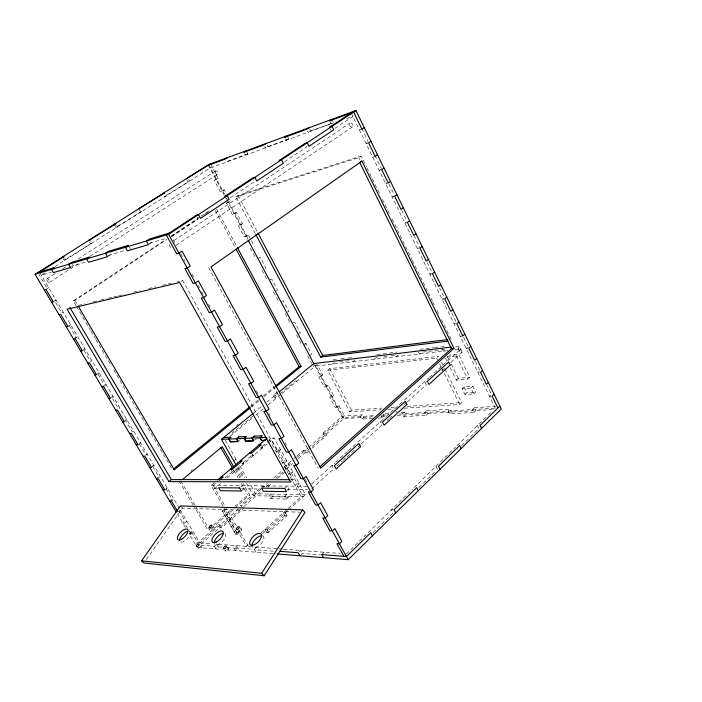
<?xml version="1.0" encoding="UTF-8"?>
<svg xmlns="http://www.w3.org/2000/svg" width="702" height="702" viewBox="0 0 702 702"><rect width="100%" height="100%" fill="white"/><g stroke="black" fill="none" stroke-linecap="round" stroke-linejoin="round"><path stroke-width="0.53" stroke-dasharray="3.51 2.63" d="M146.367 559.459L182.581 508.09L299.526 512.188M372.955 532.686L393.173 512.829L391.532 509.731L393.234 509.784M418.822 487.627L435.933 470.814M461.583 445.63L478.948 428.562L477.483 425.605L480.071 425.482M346.279 554.018L412.557 489.154M414.11 487.627L455.484 447.13M457.046 445.603L487.557 415.742M488.329 414.979L491.435 411.951M473.859 412.443L475.807 410.565L474.385 407.695L472.437 409.573L473.859 412.443L449.491 413.882L448.078 411.074L450.026 409.24L451.43 412.048L449.491 413.882M321.7 554.58L324.148 552.228L325.008 553.773M473.736 393.892L475.702 392.023L472.832 386.179L464.075 386.907L462.1 388.75L464.978 394.559L473.736 393.892L470.858 388.039L462.1 388.75M301.053 554.615L302.264 553.466L320.498 554.896M404.15 408.204L459.731 404.475L461.679 402.623L444.436 367.927M470.858 388.039L472.832 386.179M464.978 394.559L466.944 392.708L475.702 392.023M299.35 551.596L300.561 550.456L302.264 553.466M450.184 367.734L456.326 380.142L467.813 379.115L469.796 377.255L458.432 354.133L449.078 355.186M477.939 372.595L479.273 371.349M426.158 415.268L428.088 413.469L426.693 410.723L424.763 412.522L426.158 415.268L403.79 416.593L402.404 413.908L404.334 412.144L405.712 414.829L403.79 416.593M456.326 380.142L458.309 378.299L469.796 377.255M273.332 551.202L258.318 550.026L255.94 552.202L254.273 549.324L233.836 547.736L235.477 550.552L237.838 548.42L236.197 545.603L233.836 547.736M254.273 549.324L256.66 547.148L258.318 550.026M265.128 529.299L266.637 532.204L284.951 515.549L287.03 515.628L285.451 512.82L283.371 512.75L284.854 515.628L286.934 515.716L285.363 512.908L283.275 512.829L284.951 515.549M266.637 532.204L268.708 532.327L287.03 515.628M224.745 508.871L222.209 511.074L235.635 534.213L238.136 531.984L246.411 546.279L247.973 544.866M261.223 532.836L287.416 509.073M288.224 508.345L301.167 496.604L268.62 438.267M447.06 357.002L456.414 355.958L458.432 354.133M311.706 488.829L333.617 468.918L331.862 465.672L333.529 465.654M336.767 466.058L342.278 461.056M343.067 460.337L346.218 457.476M346.999 456.765L350.939 453.185M351.728 452.474L354.089 450.324M358.02 446.753L360.38 444.612M361.161 443.892L381.581 425.342L379.922 422.174L381.616 422.077M387.074 420.358L388.645 418.927M389.426 418.216L391.786 416.075M395.709 412.513L397.279 411.082M404.334 404.668L406.695 402.527M407.485 401.816L426.333 384.687L424.771 381.581L427.334 381.353M442.093 370.366L445.243 367.506M450.833 362.434L462.091 352.193A7.187 2.299 -25.7 0 1 461.056 349.096L459.573 346.068L455.458 346.569M467.523 347.262L466.172 348.49L468.743 348.192M262.513 533.669L287.881 510.617M288.689 509.88L305.458 494.647L274.113 438.083L269.006 438.302M378.001 418.12L382.344 417.865L384.257 416.137L382.888 413.504L390.391 413.03M311.53 484.073L335.012 462.82M335.802 462.1L347.639 451.395M348.429 450.684L356.318 443.541M357.888 442.12L385.424 417.19M386.214 416.479L394.076 409.363M394.866 408.652L402.729 401.535M404.308 400.105L428.72 378.009M429.51 377.299L433.459 373.718M434.248 373.008L442.146 365.865M442.936 365.145L446.095 362.285M447.7 360.828L460.6 349.157A7.187 2.281 -25.7 0 1 459.573 346.068M286.258 499.025L288.434 497.069L286.907 494.34L284.731 496.296L286.258 499.025L270.367 498.683L268.857 495.998L271.025 494.076L272.534 496.762L288.434 497.069M235.635 534.213L237.671 534.336L240.172 532.107L248.464 546.428L246.411 546.279M287.776 490.461L289.048 489.32L287.267 486.117L285.345 487.82M327.667 370.296L436.679 358.16L438.689 356.362L329.633 368.655L327.667 370.296L349.666 411.872L381.265 409.749M297.174 483.467L294.963 485.442L297.051 485.459L299.263 483.476L297.174 483.467L290.953 472.253L288.724 474.219L290.812 474.21L293.041 472.235L290.953 472.253M200.807 545.156L214.303 546.209L216.646 544.129L278.089 548.762M361.749 419.085L363.654 417.392L362.293 414.812L360.389 416.505L361.749 419.085L372.587 418.445M270.367 498.683L272.534 496.762M291.304 481.414L293.234 479.694L182.617 280.44L177.299 281.713M221.525 547.139L218.261 546.884L215.926 548.964L214.303 546.209M196.428 544.032L218.489 524.719L220.042 527.386L221.902 527.492L244.077 507.976M268.024 486.907L272.043 483.371M277.676 478.413L286.521 470.63L285.073 468.032L292.401 461.6M296.999 455.931L303.51 450.236L304.914 452.808L306.835 452.755L308.485 451.307M311.776 448.411L326.588 435.372L325.21 432.818L323.28 432.915L324.657 435.459L326.588 435.372M454.247 324.078L455.616 322.867M242.208 507.915L240.681 505.264L262.232 486.389L264.127 486.407L265.61 489.031M283.985 467.339L292.927 459.494M293.743 458.783L296.183 456.651M323.28 432.915L342.506 416.067L362.293 414.812M262.881 487.048L264.154 485.942M238.443 508.932L199.763 542.857L180.396 510.135L178.58 510.064M260.933 489.206L242.559 505.326L240.681 505.264M261.732 488.504L267.348 483.581M273.798 477.922L284.266 468.734M297.288 457.318L307.897 448.008M308.722 447.279L344.454 415.944L339.057 405.782L337.118 405.923L335.205 407.572L329.764 397.367L331.695 395.717L333.625 395.559L328.167 385.275L326.237 385.459L324.298 387.1L318.796 376.772L320.753 375.149L322.674 374.938L317.155 364.549L281.686 393.752M349.666 411.872L351.579 410.196L382.099 408.09M201.29 543.866L241.383 508.634M243.796 506.519L261.328 491.11M266.128 486.89L270.147 483.362M275.772 478.422L284.608 470.647M286.24 469.226L292.734 463.513M298.42 458.52L343.857 418.594L373.411 416.795M284.521 462.881L286.767 460.924L284.696 460.96L282.45 462.916L284.521 462.881L290.812 474.21M213.557 524.973L231.537 509.283M234.801 506.423L247.876 495.007L249.754 495.042L243.278 483.678M211.32 528.65L234.214 508.625M235.038 507.915L249.754 495.042M226.764 508.941L224.228 511.144L237.671 534.336M189.189 533.924L191.523 531.905L193.348 532.019L191.014 534.047L189.189 533.924L195.612 544.752M339.057 405.782L337.144 407.432L335.205 407.572M242.014 490.452L243.892 488.82L242.155 485.766L240.9 486.855M398.367 354.922L396.358 356.66L394.91 353.826M278.203 451.483L280.458 449.534L278.396 449.605L276.132 451.544L278.203 451.483L271.832 440.014L268.769 440.145M184.538 523.122L186.89 521.112L185.074 521.016L182.722 523.025L184.538 523.122L187.232 527.676M333.625 395.559L331.695 397.209L329.764 397.367M374.263 359.248L376.263 357.546L379.422 357.169M215.637 483.38L213.075 485.547L214.786 488.495L220.507 483.643M227.106 478.027L267.655 443.567M268.489 442.857L274.113 438.083M224.991 478.115L232.336 471.876L234.363 471.867L233.529 470.401M269.779 440.101L260.495 447.981L262.548 447.911L261.837 446.384M178.018 512.135L180.396 510.135M328.167 385.275L326.228 386.916L324.298 387.1M223.113 506.054L211.179 485.442L214.443 482.678M233.784 461.038L235.986 459.187L234.126 459.222M355.08 360.056L353.088 361.723L351.676 359.012M254.291 440.233L255.897 438.89M169.665 501.035L172.051 499.043L173.85 499.087L171.463 501.079M322.674 374.938L320.717 376.57L318.796 376.772M238.706 440.9L240.295 439.575M334.757 362.46L332.774 364.101L331.379 361.442M190.839 471.165L192.523 469.778M252.992 415.97L232.143 433.125L233.994 433.029L232.467 430.317M277.527 391.953L273.429 395.314L274.877 397.964L278.975 394.603M279.791 393.927L295.34 381.133L297.244 380.94L295.823 378.308M164.865 489.952L167.269 487.969L165.479 487.951M229.966 436.346L252.36 417.901M263.285 408.906L255.695 415.154L254.203 412.469L261.802 406.23M268.339 404.738L280.861 394.427M236.46 425.623L238.127 424.254M266.874 402.07L277.773 393.12M250.702 406.133L258.354 399.903M263.452 395.744L274.5 386.749M251.202 407.099L258.801 400.895M263.873 396.762L274.859 387.802M156.449 478.764L158.871 476.79L160.653 476.79L159.038 478.106M309.617 355.695L311.6 354.089L306.011 343.576L304.106 343.848M152.36 466.839L153.984 465.531L152.211 465.558M304.019 345.173L306.011 343.576M417.497 248.841L419.664 247.113L414.303 236.118M145.639 455.501L147.28 454.203L145.516 454.255L139.294 443.761M138.048 444.743L140.532 442.804L138.777 442.883M406.379 221.946L404.914 223.078L406.59 222.666M125.228 421.06L126.904 419.787L125.167 419.919M393.647 195.849L392.155 196.964L394.664 196.279M111.399 397.727L113.101 396.472L111.381 396.656L118.296 408.327L120.024 408.16M103.554 386.574L106.134 384.696L104.422 384.907L101.851 386.784M387.214 182.669L385.714 183.766L387.381 183.292M380.738 169.393L379.229 170.481L380.888 169.989M96.525 374.71L99.122 372.85L97.42 373.087L104.422 384.907M258.046 258.748L260.152 257.239L265.997 268.252L264.136 268.682M226.377 203.22L230.379 201.193L226.377 203.22L232.415 214.549L236.407 212.539L242.392 223.815L238.408 225.807L244.366 237.004L248.35 235.021L250.816 239.663M181.151 281.467L182.617 280.44M255.3 233.547L235.89 196.858L358.836 157.643L361.126 156.055L366.444 166.883M82.318 350.754L84.951 348.92L83.275 349.219L90.374 361.197L92.059 360.925M248.35 235.021L244.366 237.004M367.655 142.576L366.119 143.638L367.76 143.094M73.482 338.987L76.141 337.162L77.799 336.837L75.14 338.662M242.392 223.815L238.408 225.807M67.927 326.483L70.604 324.675L68.945 325.035M236.407 212.539L232.415 214.549M176.228 245.209L352.615 126.825M174.052 240.496L349.929 123.157M235.89 196.858L238.083 195.402L361.126 156.055M76.027 305.616L73.254 300.895L166.383 239.154M170.946 236.126L200.167 216.751M201.079 216.146L210.205 210.1M73.254 300.895L74.912 300.491L166.313 239.847M171.797 236.214L198.297 218.629M204.703 214.382L208.354 211.96M171.437 236.793L198.157 219.059L197.148 217.199M230.344 197.701L254.361 181.765L253.413 179.958M284.468 161.785L306.563 147.122L305.668 145.358M334.88 128.326L352.816 116.418L346.648 118.656M149.228 244.164L151.465 242.69L149.421 239.022M54.896 266.602L209.863 168.173L332.783 123.21M210.547 163.864L218.225 178.308L214.207 180.361L220.314 191.821L224.315 189.786L226.342 193.585M54.247 301.298L56.055 300.114L54.431 300.526L61.715 312.82L63.355 312.434M224.315 189.786L220.314 191.821M331.906 119.349L333.564 122.701L310.617 131.02L308.292 132.538L307.476 130.905M107.476 256.713L110.389 254.817M287.1 135.784L288.715 138.961L286.416 140.461L285.609 138.873M45.972 289.478L48.71 287.706L47.095 288.153L38.943 274.403M218.225 178.308L214.207 180.361M288.715 138.961L267.795 146.551L265.514 148.025L264.715 146.472M49.596 282.292L80.835 262.223M90.023 256.318L217.743 174.263M70.49 267.585L73.324 265.768L86.372 261.916M246.613 151.544L247.788 153.808L245.524 155.265L244.735 153.747M46.937 278.799L55.23 273.508M62.592 268.796L65.567 266.892M78.238 258.792L215.646 170.937M63.215 258.661L64.119 260.205L92.085 242.98L90.321 239.917M114.18 224.315L115.883 227.343L142.304 211.083L141.471 209.582M188.733 179.633L189.522 181.09L164.514 196.472L166.269 195.858M44.937 272.92L41.321 275.219L51.185 272.306M247.788 153.808L228.641 160.758L226.395 162.188L225.614 160.714M359.494 130.081L361.96 129.221M115.883 227.343L117.585 226.781L116.734 225.263M372.692 157.108L375.175 156.327M64.119 260.205L65.751 259.705L63.943 256.599M108.389 255.414L125.386 250.395M149.456 243.278L167.234 238.031M78.352 305.344L84.731 303.817M93.243 301.79L99.631 300.263M100.693 300.008L107.081 298.482M108.143 298.227L117.717 295.946M118.778 295.691L125.167 294.164M133.678 292.129L140.058 290.61M148.57 288.575L156.019 286.793M162.399 285.266L170.911 283.239M269.945 279.607L271.814 279.203L277.597 290.084L275.719 290.47M281.467 301.263L283.345 300.904L289.057 311.662L287.171 312.004M431.607 273.929L429.914 274.254L432.037 272.499L427.29 262.767M292.848 322.674L294.743 322.367L300.395 333.002L298.49 333.292M443.857 299.052L442.155 299.333L444.252 297.543L439.575 287.943M460.222 336.328L461.942 336.109M333.353 359.801L336.565 359.415M340.839 358.897L347.253 358.117M348.324 357.985L351.526 357.599M376.939 354.51L388.513 353.106M389.566 352.983L396.92 352.088M419.98 349.289L433.608 347.639M434.652 347.508L440.935 346.744M441.988 346.621L444.085 346.367M339.031 361.951L344.384 361.319M345.454 361.197L349.728 360.688M383.634 356.669L386.784 356.291M390.996 355.8L396.261 355.177M447.648 350.658L313.267 366.391L315.233 364.768L343.857 418.594M454.87 349.815L461.056 349.096M273.429 395.314L275.316 395.138L276.772 397.797L274.877 397.964M491.286 396.253L489.557 396.376L491.523 394.48L487.083 385.372M390.821 407.493L397.367 407.046M407.178 406.37L461.679 402.623M387.802 409.31L394.348 408.871M401.114 412.346L404.334 412.144M426.693 410.723L450.026 409.24M474.385 407.695L495.612 406.353M373.385 415.698L342.55 417.611L313.794 363.557M382.037 415.163L388.469 414.768M399.192 414.101L496.849 408.055M133.74 431.335L131.994 431.44L125.693 420.805M381.002 416.33L386.398 416.005M397.13 415.356L493.857 409.468M255.8 438.969L258.801 438.829M260.591 447.894L262.645 447.823L261.741 446.463M303.51 450.236L305.431 450.175L306.835 452.755M241.874 463.785L243.91 463.75L243.085 462.293M291.058 479.694L293.234 479.694M211.179 485.442L307.994 486.275M214.786 488.495L217.831 488.531M241.795 488.794L260.67 489.004M286.951 489.294L307.625 489.522M305.458 494.647L255.66 493.831L249.754 483.424M222.209 511.074L224.333 511.056L237.776 534.248L235.74 534.125L222.306 510.986M218.489 524.719L220.34 524.815L221.902 527.492M265.031 529.387L267.19 529.413L268.805 532.239L266.734 532.125M238.031 532.072L240.172 532.107M200.009 542.874L211.442 543.743M279.159 548.841L282.371 549.087M283.441 549.166L340.04 553.43M226.957 547.569L237.838 548.42M197.218 547.446L222.437 549.49M226.79 549.841L276.298 553.852M227.36 547.139L228.554 548.315M180.37 505.914L182.581 508.09M224.851 550.008L226.044 551.184M237.811 530.686L238.987 531.862M240.295 527.851L241.628 529.194M189.391 531.317L191.014 534.047M177.299 513.89L185.416 527.571M40.005 273.008L179.3 508.292M69.498 325.965L76.141 337.162M152.773 466.497L158.871 476.79M166.032 488.882L172.051 499.043M179.124 510.977L185.074 521.016M191.523 531.905L197.929 542.725M74.912 300.491L77.685 305.221M180.826 480.923L195.261 505.501M195.814 506.449L209.687 530.08L207.845 529.975L193.989 506.388M216.646 544.129L218.261 546.884M76.579 306.555L90.444 330.151M90.997 331.098L95.437 338.645M95.99 339.592L111.513 366.014M113.733 369.787L171.955 468.883M179.019 480.914L193.436 505.449M72.367 264.119L73.324 265.768M213.18 485.459L225.14 506.116M236.32 525.71L226.667 509.029L224.64 508.959L235.354 527.448M238.996 530.343L240.075 532.195M89.531 241.979L90.409 243.515M230.572 469.041L232.239 471.963L234.257 471.946L233.424 470.48M238.347 466.654L244.682 477.79M237.487 467.558L243.322 477.799M246.507 483.406L253.51 495.717L303.255 496.639L297.051 485.459M236.153 468.515L241.444 477.808M235.179 469.462L240.031 477.992M233.854 470.428L238.171 477.992M241.4 483.669L247.876 495.007M267.093 529.501L268.708 532.327M242.989 462.372L243.813 463.829L241.778 463.864L251.29 455.791L249.666 452.895M225.289 440.347L237.574 461.977M239.68 465.698L246.551 477.79M129.379 247.13L130.388 248.912M252.518 454.282L253.334 455.738L251.193 455.87L249.57 452.974M252.422 454.369L253.238 455.817M138.908 208.678L140.575 211.671M278.396 449.605L284.696 460.96M172.982 239.593L176.088 245.217M180.73 253.633L184.837 261.074M191.979 274.017L193.506 276.79M198.069 285.056L199.579 287.802M201.597 291.462L203.115 294.199M208.634 304.203L210.135 306.923M256.379 390.751L258.424 394.445M268.533 412.776L270.042 415.505M285.003 442.62L286.486 445.314M305.195 479.229L306.748 482.046M208.599 267.506L318.26 468.208M186.951 180.265L187.741 181.73M216.707 209.038L236.881 246.7M215.409 210.565L235.056 247.183M208.748 164.522L224.517 194.182M226.535 197.973L228.053 200.825M228.554 201.772L247.982 238.303M208.319 165.277L224.149 195.033M224.658 195.981L226.176 198.841M226.685 199.789L247.692 239.294M250.298 248.139L256.186 259.205M262.048 270.2L267.874 281.133M273.657 292.006L278.94 301.921M285.144 313.566L290.83 324.254M296.49 334.88L302.114 345.437M307.704 355.94L311.749 363.539M251.307 240.593L254.264 246.165M238.083 195.402L257.959 233.011M329.633 368.655L351.579 410.196M380.967 415.233L382.344 417.865M435.942 466.268L437.495 469.287M266.997 145.007L267.795 146.551M309.801 129.387L310.617 131.02M418.445 352.027L419.419 353.966L421.437 352.193L445.551 349.333L443.524 351.14L442.418 348.912M330.431 128.975L331.291 130.704M441.567 362.144L443.954 366.962M436.679 358.16L437.636 360.091M439.557 363.952L440.996 366.848M441.479 367.804L459.731 404.475M464.075 386.907L466.944 392.708M447.464 356.37L449.35 360.187M451.237 364.005L458.309 378.299M329.984 121.727L331.221 124.236M445.454 358.187L446.867 361.056M358.836 157.643L359.801 159.608M456.414 355.958L467.813 379.115M460.6 349.157L462.091 352.193M458.187 348.499L459.67 351.526M366.927 167.866L380.466 195.428M382.406 199.368L390.145 215.119M392.076 219.05L411.907 259.415M412.39 260.398L427.869 291.9M428.352 292.883L432.221 300.763M432.704 301.746L434.635 305.686M437.056 310.609L438.504 313.557M441.409 319.463L451.079 339.154M361.82 128.501L367.953 141.076M374.991 155.493L381.502 168.857M388.89 184.003L394.392 195.296M401.684 210.24L407.116 221.376M451.684 312.785L456.309 322.262M463.636 337.302L468.199 346.648M475.438 361.495L479.94 370.726M351.149 112.987L495.305 408.152M200.07 546.516A1.86 0.834 -46.4 0 1 201.535 546.832A1.86 0.834 -46.4 0 1 199.5 548.964A1.86 0.834 -46.4 0 1 199.087 547.542M213.259 527.588A1.834 0.825 -45.8 0 1 214.25 528.308A1.834 0.825 -45.8 0 1 212.346 530.229A1.834 0.825 -45.8 0 1 211.688 529.176M212.197 528.431A1.834 0.825 -45.8 0 1 212.53 528.097M224.877 533.494A7.494 3.422 -46 0 1 222.297 541.628A7.494 3.422 -46 0 1 214.435 544.041M240.549 529.132A1.887 0.877 -45.5 0 1 241.523 530.124A1.887 0.877 -45.5 0 1 239.233 531.923A1.887 0.877 -45.5 0 1 239.443 530.001M227.255 548.622A1.913 0.895 -46.1 0 1 228.755 548.955A1.913 0.895 -46.1 0 1 226.834 551.149A1.913 0.895 -46.1 0 1 226 550.052M262.987 535.995A7.643 3.668 -45.6 0 1 260.618 544.34A7.643 3.668 -45.6 0 1 252.36 546.797M189.654 531.405A7.073 3.08 -46.2 0 1 186.986 539.039A7.073 3.08 -46.2 0 1 179.773 541.33M170.963 247.437A2.58 1.36 55.8 0 1 169.296 243.848M215.163 172.139A1.983 1.141 57.8 0 0 217.488 174.421A1.983 1.141 57.8 0 0 217.058 171.472A1.983 1.141 57.8 0 0 215.163 172.139M349.508 124.412A2.281 1.527 58.4 0 0 352.272 127.027A2.281 1.527 58.4 0 0 352.044 123.526A2.281 1.527 58.4 0 0 349.508 124.412M46.867 279.844A2.203 0.974 55.7 0 0 49.386 282.432A2.203 0.974 55.7 0 0 48.561 279.37A2.203 0.974 55.7 0 0 46.867 279.844"/><path stroke-width="1.05" d="M264.163 575.754L304.993 512.381L302.623 509.898L180.37 505.914L141.558 560.837L143.875 562.995L264.163 575.754L261.662 573.28L141.558 560.837M261.662 573.28L302.623 509.898M277.369 553.939L348.218 559.678L501.289 409.02L355.958 110.53L208.748 164.522L35.1 274.315L176.211 512.065M499.859 406.081L480.071 425.482L481.546 428.448M494.111 394.287L492.146 396.191L497.902 407.994M488.338 382.423L486.354 384.31L480.519 372.35L482.52 370.472M476.667 358.45L474.649 360.31L468.743 348.192L470.77 346.349M319.884 466.751L451.412 348.631L453.975 348.324L361.916 161.1L360.266 161.618M453.975 348.324L320.753 468.181L210.942 266.927L361.916 161.1M464.838 334.161L462.793 335.995L456.809 323.719L458.871 321.893M452.86 309.547L450.781 311.355L444.708 298.912L446.805 297.122M217.717 479.914L267.251 438.022M219.629 480.001L222.999 477.141L220.99 477.149M265.61 440.356L261.539 440.531L259.951 437.679L262.32 435.688L254.229 436.144M440.716 284.608L438.601 286.381L432.45 273.771L434.582 272.007M251.957 438.048L253.536 440.865L245.682 441.198L244.112 438.399L251.957 438.048L254.317 436.065M244.112 438.399L246.463 436.442L238.645 436.89M236.39 438.75L237.96 441.523L230.37 441.848L228.808 439.092L236.39 438.75L238.741 436.811M228.808 439.092L231.142 437.17L223.587 437.6M182.52 479.527L222.218 446.726L234.099 467.567M168.919 481.598L290.654 481.984L179.686 282.485L67.12 309.187L168.919 481.598L171.358 479.598L289.97 479.694M255.818 234.512L320.682 357.107L322.666 355.475L447.841 339.566M235.898 464.768L221.446 439.355L253.369 413.153M279.414 391.777L313.794 363.557L451.333 347.06M173.359 469.138L249.851 406.827M275.351 386.056L299.149 366.672L301.053 366.444L237.399 247.666M250.351 407.792L174.307 469.813L78.238 306.16M275.702 387.118L301.053 366.444M428.404 259.328L426.254 261.074L420.024 248.289L422.192 246.56M415.935 233.705L413.75 235.424L407.432 222.464L409.635 220.77M403.29 207.739L401.07 209.415L394.664 196.279L396.902 194.612M390.47 181.406L388.206 183.055L381.712 169.735L383.994 168.103M377.465 154.712L375.175 156.327L368.585 142.822L370.902 141.225M364.294 127.641L361.96 129.221L353.606 112.092L329.563 120.884L331.906 119.349M351.149 112.987L329.571 127.237L332.011 126.36L333.731 129.835L308.985 146.279L307.204 142.752L304.782 143.603L279.106 160.565L281.502 159.74L283.336 163.312L256.739 180.976L254.844 177.352L252.474 178.15L224.842 196.393L227.185 195.639L229.133 199.315L200.474 218.348L198.455 214.619L196.148 215.338L166.33 235.03L176.711 253.808L179.001 253.185L182.002 251.149L190.216 266.058L187.241 268.111L184.942 268.699L193.103 283.468L195.419 282.932L198.368 280.853L206.458 295.533L203.536 297.63L201.211 298.122L209.249 312.662L211.592 312.214L214.487 310.1L222.446 324.543L219.577 326.684L217.225 327.097L225.14 341.409L227.509 341.04L230.344 338.882L238.189 353.115L235.372 355.282L232.994 355.616L240.786 369.717L243.182 369.427L245.963 367.234L253.685 381.247L250.921 383.45L248.517 383.704L256.195 397.595L258.608 397.376L261.346 395.147L268.954 408.95L266.242 411.188L263.812 411.372L271.367 425.043L273.806 424.903L276.5 422.639L283.985 436.232L281.318 438.513L278.87 438.618L286.319 452.088L288.776 452.018L291.418 449.719L298.798 463.109L296.183 465.417L293.708 465.452L301.044 478.729L303.527 478.729L306.116 476.404L313.39 489.592L310.819 491.935L308.327 491.9L315.558 504.975L318.05 505.036L320.603 502.685L327.764 515.68L325.237 518.05L322.727 517.953L329.852 530.835L332.371 530.966L334.872 528.58L341.927 541.382L339.443 543.787L336.916 543.62L343.936 556.317M35.1 274.315L168.603 234.345L355.958 110.53M308.985 127.764L306.66 129.273L284.801 137.276L287.1 135.784M266.207 143.454L263.917 144.919L243.945 152.229L246.218 150.781M227.079 157.801L224.833 159.231L208.319 165.277M39.461 272.086L63.943 256.599L62.311 257.107M210.547 163.864L186.17 178.799M162.899 193.515L164.654 192.901L138.908 208.678M114.18 224.315L115.874 223.754L88.654 240.453M37.864 272.569L54.238 267.646L51.439 269.419L53.326 272.63L70.49 267.585L68.577 264.294L71.411 262.478L89.452 257.055L86.574 258.906L88.522 262.285L107.476 256.713L105.493 253.238L108.415 251.351L128.378 245.349L125.421 247.279L127.439 250.842L148.473 244.665L146.42 240.988L149.421 239.022L169.357 233.029M44.358 289.917L45.972 289.478L53.343 301.895L51.711 302.308M59.021 314.61L60.653 314.233L67.927 326.483L66.278 326.834M73.482 338.987L75.14 338.662L82.318 350.754L80.642 351.053M87.759 363.039L89.444 362.776L96.525 374.71L94.831 374.947M320.682 357.107L447.955 341.102M101.851 386.784L103.554 386.574L110.547 398.359L108.836 398.543M115.769 410.222L117.488 410.065L124.386 421.7L122.657 421.823M129.501 433.362L131.239 433.257L138.048 444.743L136.302 444.814M221.446 439.355L228.905 439.022L230.458 441.769L238.048 441.444L236.486 438.671L244.199 438.32L245.779 441.119L253.633 440.786L252.053 437.969L260.047 437.6L261.635 440.452L265.716 440.277M259.951 437.679L266.049 437.407M258.977 445.015L261.03 444.936L251.606 452.913L249.57 452.974M258.88 445.094L260.933 445.015M249.666 452.895L251.702 452.834M143.059 456.203L144.823 456.151L151.544 467.488L149.772 467.514M240.128 460.96L242.26 460.837L232.59 469.024L230.572 469.041M230.668 468.962L232.695 468.936M220.884 477.237L222.903 477.228M156.449 478.764L158.222 478.755L164.865 489.952L163.075 489.935M169.665 501.035L171.463 501.079L177.474 511.214M279.958 551.324L298.131 552.746L299.842 555.765M69.84 307.379L171.358 479.598M220.911 447.736L232.239 467.593M323.429 557.669L321.7 554.58L346.472 556.51L370.7 532.748L372.393 535.88M168.603 234.345L348.218 559.678M236.083 249.113L299.149 366.672M248.192 240.224L314.171 364.259M395.735 512.908L394.094 509.81L416.681 487.653L418.287 490.716M257.959 233.011L322.666 355.475M440.075 469.269L438.522 466.233L459.643 445.524L461.153 448.525M359.933 162.864L451.412 348.631M214.207 543.041A7.494 3.422 -46 0 1 222.718 533.362M252.071 545.761A7.643 3.668 -45.6 0 1 255.431 539.154A7.643 3.668 -45.6 0 1 261.969 535.723M179.615 540.391A7.073 3.08 -46.2 0 1 187.697 531.282M360.547 446.665L336.126 468.892L334.363 465.637L358.836 443.453L360.547 446.665M406.888 404.492L384.117 425.21L382.458 422.034L405.282 401.342L406.888 404.492M450.184 365.084L428.896 384.459L427.334 381.353L448.657 362.013L450.184 365.084M239.645 487.934L218.708 487.723L220.428 490.707L241.391 490.988L239.645 487.934M284.705 488.39L261.618 488.162L263.39 491.286L286.504 491.602L284.705 488.39M197.499 546.542A1.86 0.834 -46.3 0 0 199.14 544.015A1.86 0.834 -46.3 0 0 196.735 545.27A1.86 0.834 -46.3 0 0 197.499 546.542M210.258 527.851A1.843 0.816 -45.8 0 0 211.96 525.368A1.843 0.816 -45.8 0 0 209.591 526.526A1.843 0.816 -45.8 0 0 210.258 527.851M181.256 539.364A7.081 3.071 -46.2 0 0 187.89 529.782A7.081 3.071 -46.2 0 0 178.913 534.24A7.081 3.071 -46.2 0 0 181.256 539.364M216.277 542.014A7.503 3.413 -45.9 0 0 223.148 531.826A7.503 3.413 -45.9 0 0 213.434 536.556A7.503 3.413 -45.9 0 0 216.277 542.014M254.431 544.691A7.652 3.65 -45.5 0 0 261.276 534.248A7.652 3.65 -45.5 0 0 251.158 539.075A7.652 3.65 -45.5 0 0 254.431 544.691M237.557 529.405A1.895 0.877 -45.5 0 0 239.277 526.842A1.895 0.877 -45.5 0 0 236.802 528.036A1.895 0.877 -45.5 0 0 237.557 529.405M224.57 548.753A1.913 0.886 -46.1 0 0 226.325 546.138A1.913 0.886 -46.1 0 0 223.841 547.323A1.913 0.886 -46.1 0 0 224.57 548.753"/></g></svg>
